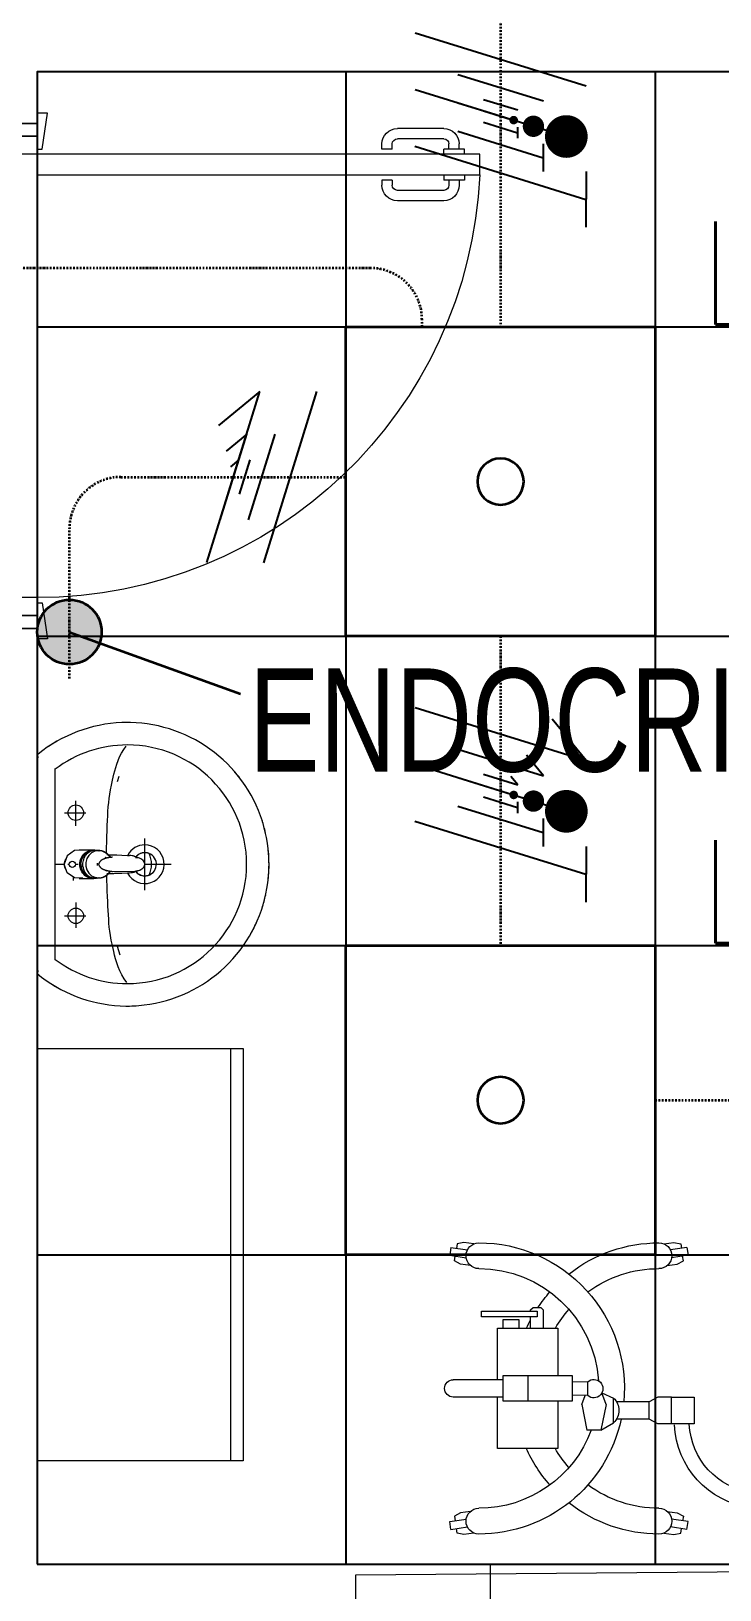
# Model space of a CAD drawing. Extents: x -12260 to 184725, y -29287 to 19916.
# Drawn here: x 45464 to 46801, y 2490 to 5514 of the extents above; entities that cross this region are included whole.
import ezdxf
from ezdxf.enums import TextEntityAlignment as Align

# ---------------------------------------------------------------- set-up
doc = ezdxf.new("R2010")
doc.units = 0
doc.header["$LTSCALE"] = 0.25
doc.linetypes.add('DASHDOT', pattern=[25.4, 12.7, -6.35, 0, -6.35])
for name, color, linetype, lineweight in [('01-First Floor-FUR$0$72_EGR_BASE_TEXT', 252, 'Continuous', 5), ('01-First Floor-FUR$0$C-HYDR-CTCH', 251, 'Continuous', 5), ('01-First Floor-FUR$0$LOADING', 253, 'Continuous', 5), ('01-First Floor-FUR$0$P-SANR-FIXT', 6, 'Continuous', 18), ('01-First Floor-FUR$0$P-SANR-FIXT-1', 6, 'Continuous', 13), ('01-First Floor-FUR$0$Structure', 251, 'Continuous', 5), ('01-First Floor-FUR$0$Walls', 251, 'Continuous', 5), ('01-First Floor-FUR$0$Wooden Joinery', 251, 'Continuous', 5), ('E-LITE-CIRC-NUMB', 6, 'Continuous', 25), ('E-LITE-CLNG', 150, 'Continuous', 35), ('E-LITE-CLNG-CNDT', 6, 'DASHDOT', 35), ('E-LITE-CTRL', 6, 'Continuous', 25), ('E-LITE-IDEN', 6, 'Continuous', 25), ('E-LITE-SWCH @ 100', 3, 'Continuous', 35), ('E-POWR-WIRE', 6, 'Continuous', 25), ('E-POWR-WIRE @ 100', 6, 'Continuous', 25), ('E-POWR-WIRE @ 20', 6, 'Continuous', 25), ('E-POWR-WIRE @ 50', 6, 'Continuous', 25)]:
    doc.layers.add(name, color=color, linetype=linetype, lineweight=lineweight)
doc.layers.add('01-First Floor-FUR$0$FALSE CEILING', color=251, linetype='Continuous')
doc.styles.add('01-First Floor-FUR$0$X3G_ENTITY_9EC9', font='swisscl.ttf', dxfattribs={"height": 0.2})
doc.styles.add('DC_SIMPLEX', font='SIMPLEX.shx', dxfattribs={"width": 0.7})

# ---------------------------------------------------------------- blocks, each defined once
blk = doc.blocks.new('*U34')
blk.add_hatch(color=256).paths.add_polyline_path([(-0.625, 0.625, 1), (-0.625, -0.625, 1)])
blk.add_line((-0.625, 0), (-3.947, 1.2))
blk.add_circle((-0.625, 0), 0.625)
at = {"layer": 'E-LITE-CTRL', "style": 'DC_SIMPLEX', "width": 0.7, "flags": 8}
blk.add_attdef('CONTROL', (-26.627, -10.116), '', height=2, rotation=360, dxfattribs=at)
at = {"layer": 'E-LITE-IDEN', "style": 'DC_SIMPLEX', "width": 0.7, "flags": 8}
blk.add_attdef('TYPE', text='', height=2, rotation=360, dxfattribs=at).set_placement((-31.991, -10.116), align=Align.RIGHT)
blk = doc.blocks.new('*U24')
blk.add_lwpolyline([(-300, 300), (-300, -300), (300, -300), (300, 300)], close=True)
blk.add_circle((0, 0), 45)
at = {"layer": 'E-LITE-CIRC-NUMB', "style": 'DC_SIMPLEX', "width": 0.7, "flags": 8}
blk.add_attdef('CIRCUIT', text='', height=200, rotation=0, dxfattribs=at).set_placement((-473.9, 300), align=Align.RIGHT)
at = {"layer": 'E-LITE-CTRL', "style": 'DC_SIMPLEX', "width": 0.7, "flags": 8}
blk.add_attdef('CONTROL', (1118.9, -935), '', height=200, rotation=360, dxfattribs=at)
at = {"layer": 'E-LITE-IDEN', "style": 'DC_SIMPLEX', "width": 0.7, "flags": 8}
blk.add_attdef('TYPE', (460.4, 457.6), '', height=200, rotation=360, dxfattribs=at)
blk = doc.blocks.new('*U43')
for p, q in [((-1.658, 1.617), (1.663, 0.587)), ((-1.66, 0.515), (1.66, -0.515)), ((-1.663, -0.587), (1.658, -1.617)), ((1.659, -1.078), (1.657, -2.157))]:
    blk.add_line(p, q)
at = {"const_width": 0.414}
blk.add_lwpolyline([(1.278, -0.19, 1), (1.277, -0.604, 1)], format="xyb", close=True, dxfattribs=at)
blk = doc.blocks.new('*U769')
at = {"layer": 'E-POWR-WIRE @ 100', "xscale": 100, "yscale": 100, "zscale": 100}
blk.add_blockref('*U43', (46375.3, 5349.2), dxfattribs=at)
at = {"layer": 'E-POWR-WIRE @ 20', "xscale": 20, "yscale": 20, "zscale": 20}
blk.add_blockref('*U43', (46375.3, 5349.2), dxfattribs=at)
at = {"layer": 'E-POWR-WIRE @ 50', "xscale": 50, "yscale": 50, "zscale": 50}
blk.add_blockref('*U43', (46375.3, 5349.2), dxfattribs=at)
blk = doc.blocks.new('*U46')
for p, q in [((-0.515, -1.66), (0.515, 1.66)), ((0.515, 1.66), (-0.287, 1.001)), ((0.587, -1.663), (1.617, 1.658))]:
    blk.add_line(p, q)
blk = doc.blocks.new('*U880')
at = {"layer": 'E-POWR-WIRE @ 100', "xscale": 100, "yscale": 100, "zscale": 100}
blk.add_blockref('*U46', (45856.9, 4648.9), dxfattribs=at)
at = {"layer": 'E-POWR-WIRE @ 20', "xscale": 20, "yscale": 20, "zscale": 20}
blk.add_blockref('*U46', (45856.9, 4648.9), dxfattribs=at)
at = {"layer": 'E-POWR-WIRE @ 50', "xscale": 50, "yscale": 50, "zscale": 50}
blk.add_blockref('*U46', (45856.9, 4648.9), dxfattribs=at)
blk = doc.blocks.new('*U40')
for p, q in [((-1.658, 1.617), (1.663, 0.587)), ((1.663, 0.587), (1.004, 1.389)), ((-1.66, 0.515), (1.66, -0.515)), ((-1.663, -0.587), (1.658, -1.617)), ((1.659, -1.078), (1.657, -2.157))]:
    blk.add_line(p, q)
at = {"const_width": 0.414}
blk.add_lwpolyline([(1.278, -0.19, 1), (1.277, -0.604, 1)], format="xyb", close=True, dxfattribs=at)
blk = doc.blocks.new('*U920')
at = {"layer": 'E-POWR-WIRE @ 100', "xscale": 100, "yscale": 100, "zscale": 100}
blk.add_blockref('*U40', (46375.3, 4040), dxfattribs=at)
at = {"layer": 'E-POWR-WIRE @ 20', "xscale": 20, "yscale": 20, "zscale": 20}
blk.add_blockref('*U40', (46375.3, 4040), dxfattribs=at)
at = {"layer": 'E-POWR-WIRE @ 50', "xscale": 50, "yscale": 50, "zscale": 50}
blk.add_blockref('*U40', (46375.3, 4040), dxfattribs=at)
blk = doc.blocks.new('01-First Floor-FUR$0$A$C72370EFE')
at = {"layer": '01-First Floor-FUR$0$Wooden Joinery'}
for p, q in [((-0.01, -0.03), (-0.01, -0.07)), ((0, -0.03), (-0.01, -0.03)), ((0.04, -0.03), (0.05, -0.03)), ((0.05, -0.03), (0.05, -0.07)), ((-0.01, -0.04), (-0.02, -0.04)), ((-0.01, -0.06), (-0.02, -0.06)), ((0.05, -0.04), (0.06, -0.04)), ((0.05, -0.06), (0.06, -0.06)), ((-0.05, -0.07), (-0.05, -0.16)), ((-0.03, -0.07), (-0.03, -0.16)), ((0, -0.07), (-0.01, -0.07)), ((0.04, -0.07), (0.05, -0.07)), ((0.07, -0.07), (0.07, -0.16)), ((0.09, -0.07), (0.09, -0.16)), ((-0.01, -0.17), (-0.02, -0.17)), ((-0.01, -0.17), (-0.01, -0.19)), ((0.05, -0.17), (0.06, -0.17)), ((0.05, -0.17), (0.05, -0.19)), ((-0.01, -0.19), (-0.02, -0.19)), ((0.05, -0.19), (0.06, -0.19))]:
    blk.add_line(p, q, dxfattribs=at)
for centre, radius, start, end in [((-0.02, -0.07), 0.03, 90, 180), ((-0.02, -0.07), 0.01, 90, 180), ((0.06, -0.07), 0.03, 0, 90), ((0.06, -0.07), 0.01, 0, 90), ((-0.02, -0.16), 0.03, 180, 270), ((-0.02, -0.16), 0.01, 180, 270), ((0.06, -0.16), 0.01, 270, 0), ((0.06, -0.16), 0.03, 270, 0)]:
    blk.add_arc(centre, radius, start, end, dxfattribs=at)
blk = doc.blocks.new('01-First Floor-FUR$0$A$C5DAD61B4')
at = {"layer": '01-First Floor-FUR$0$Wooden Joinery'}
for points in [[(80, 959.1), (80, 969.1), (10, 979.1), (10, 959.1)], [(940, 959.1), (940, 969.1), (1010, 979.1), (1010, 959.1)], [(70, 859.1), (70, 849.1), (0, 839.1), (0, 859.1)], [(120, 859.1), (120, 0), (80, 0), (80, 859.1)], [(950, 859.1), (950, 849.1), (1020, 839.1), (1020, 859.1)]]:
    blk.add_lwpolyline(points, close=True, dxfattribs=at)
for points in [[(45, 859.1), (45, 959.1), (20, 959.1), (20, 859.1), (45, 859.1)], [(45, 859.1), (80, 859.1), (80, 899.1), (90, 899.1), (90, 959.1), (45, 959.1), (45, 859.1)], [(975, 859.1), (940, 859.1), (940, 899.1), (930, 899.1), (930, 959.1), (975, 959.1), (975, 859.1)], [(975, 859.1), (975, 959.1), (1000, 959.1), (1000, 859.1), (975, 859.1)]]:
    blk.add_lwpolyline(points, dxfattribs=at)
blk.add_arc((80, 859.1), 860, 272.666, 0, dxfattribs=at)
at = {"layer": '01-First Floor-FUR$0$Wooden Joinery', "xscale": 999.9999999998854, "yscale": 999.9999999998854, "zscale": 999.9999999998854, "rotation": 180}
blk.add_blockref('01-First Floor-FUR$0$A$C72370EFE', (120, 0), dxfattribs=at)
blk = doc.blocks.new('01-First Floor-FUR$0$mobile light')
at = {"layer": '01-First Floor-FUR$0$LOADING'}
for p, q in [((1882.58, -498.29), (1882.35, -499.8)), ((1882.58, -498.29), (1885.78, -498.78)), ((1883.78, -497.56), (1883.65, -498.45)), ((1885.1, -497.29), (1883.78, -497.56)), ((1887.04, -497.59), (1885.1, -497.29)), ((1923.94, -497.59), (1925.88, -497.29)), ((1928.41, -498.29), (1925.2, -498.78)), ((1925.88, -497.29), (1927.2, -497.56)), ((1927.2, -497.56), (1927.33, -498.45)), ((1928.41, -498.29), (1928.63, -499.8)), ((1882.35, -499.8), (1885.55, -500.28)), ((1883.28, -500.85), (1883.42, -499.96)), ((1884.47, -501.5), (1883.28, -500.85)), ((1886.4, -501.79), (1884.47, -501.5)), ((1924.58, -501.79), (1926.52, -501.5)), ((1928.63, -499.8), (1925.43, -500.28)), ((1926.52, -501.5), (1927.7, -500.85)), ((1927.7, -500.85), (1927.56, -499.96)), ((1948.76, -501.94), (1947.59, -502.62)), ((1953.47, -501.94), (1948.76, -501.94)), ((1958.23, -506.5), (1953.47, -501.94)), ((1947.59, -502.62), (1941.09, -502.62)), ((1947.59, -502.62), (1947.59, -505.45)), ((1948.15, -506.5), (1952.41, -502.55)), ((1947.59, -505.45), (1941.09, -505.45)), ((1946.6, -512.08), (1948.15, -506.5)), ((1947.59, -505.45), (1948.15, -506.5)), ((1958.23, -506.5), (1948.15, -506.5)), ((1959.78, -512.08), (1958.23, -506.5)), ((1963.08, -509.67), (1943.3, -509.67)), ((1959.78, -512.08), (1946.6, -512.08)), ((1908.01, -522.53), (1909, -517.55)), ((1911.69, -517.55), (1909, -517.55)), ((1912.69, -522.53), (1911.69, -517.55)), ((1911.69, -517.55), (1914.17, -518.99)), ((1914.17, -518.99), (1914.17, -523.77)), ((1921.08, -519.69), (1914.74, -519.69)), ((1922.73, -518.8), (1921.08, -519.69)), ((1921.08, -519.69), (1921.08, -523.01)), ((1921.08, -519.69), (1921.08, -523.01)), ((1925.38, -518.8), (1922.73, -518.8)), ((1908.01, -522.53), (1908.62, -524.28)), ((1912.69, -522.53), (1911.9, -524.78)), ((1921.08, -523.01), (1914.77, -523.01)), ((1922.73, -523.93), (1921.08, -523.04)), ((1892.68, -523.97), (1883.05, -523.97)), ((1892.68, -528.06), (1892.68, -523.24)), ((1892.68, -523.24), (1906.16, -523.24)), ((1897.5, -528.06), (1897.5, -523.24)), ((1906.16, -523.24), (1906.16, -528.06)), ((1909.15, -524.25), (1906.16, -524.32)), ((1909.15, -524.25), (1909.15, -526.94)), ((1911.9, -524.78), (1914.17, -523.77)), ((1925.38, -523.93), (1922.73, -523.93)), ((1892.68, -527.34), (1883.05, -527.34)), ((1906.16, -528.06), (1892.68, -528.06)), ((1909.15, -526.94), (1906.16, -526.87)), ((1884.47, -549.77), (1883.28, -550.42)), ((1886.4, -549.48), (1884.47, -549.77)), ((1924.58, -549.48), (1926.52, -549.77)), ((1926.52, -549.77), (1927.7, -550.42)), ((1882.35, -551.47), (1885.55, -550.99)), ((1882.58, -552.98), (1882.35, -551.47)), ((1882.58, -552.98), (1885.78, -552.5)), ((1883.28, -550.42), (1883.42, -551.31)), ((1883.78, -553.71), (1883.65, -552.82)), ((1928.41, -552.98), (1925.2, -552.5)), ((1928.63, -551.47), (1925.43, -550.99)), ((1927.2, -553.71), (1927.33, -552.82)), ((1927.7, -550.42), (1927.56, -551.31)), ((1928.41, -552.98), (1928.63, -551.47)), ((1885.1, -553.98), (1883.78, -553.71)), ((1887.04, -553.69), (1885.1, -553.98)), ((1923.94, -553.69), (1925.88, -553.98)), ((1925.88, -553.98), (1927.2, -553.71))]:
    blk.add_line(p, q, dxfattribs=at)
for points in [[(1903.33, -523.24), (1903.33, -514.02), (1891.61, -514.02), (1891.61, -523.97)], [(1954.27, -524.55), (1954.27, -528.82), (1952.05, -528.82), (1952.05, -524.5)], [(1891.61, -527.34), (1891.61, -537.34), (1903.33, -537.34), (1903.33, -528.06)], [(1892.74, -537.34), (1892.74, -539.04), (1895.76, -539.04), (1895.76, -537.34)], [(1898.05, -537.34), (1898.05, -539.5)], [(1898.05, -540.63), (1898.05, -540.87), (1898.53, -541.35), (1900.02, -541.35), (1900.5, -540.87), (1900.5, -537.34)]]:
    blk.add_lwpolyline(points, dxfattribs=at)
for points in [[(1929.78, -518.8), (1925.38, -518.8), (1925.38, -523.93), (1929.78, -523.93)], [(1899.3, -539.5), (1888.5, -539.5), (1888.5, -540.63), (1899.3, -540.63)]]:
    blk.add_lwpolyline(points, close=True, dxfattribs=at)
for centre, radius in [((1945.96, -511.25), 0.793), ((1960.42, -511.25), 0.793), ((1953.01, -531.79), 8.32), ((1953.01, -531.79), 7.35), ((1938.31, -531.85), 0.793), ((1968.07, -531.85), 0.793), ((1953.19, -546.77), 0.793)]:
    blk.add_circle(centre, radius, dxfattribs=at)
for centre, radius, start, end in [((1888.02, -499.89), 2.5, 90, 270), ((1888.02, -525.64), 28.25, 12.1463, 90), ((1922.96, -525.64), 28.25, 90, 128.2073), ((1922.96, -499.89), 2.5, 270, 90), ((1888.02, -525.64), 23.25, 20.3387, 90), ((1922.96, -525.64), 23.25, 90, 126.3743), ((1942.82, -519.31), 16.86, 97.1293, 177.6115), ((1922.96, -525.64), 28.25, 138.4974, 155.7305), ((1942.82, -519.31), 13.97, 97.1293, 177.6115), ((1922.96, -525.64), 23.25, 138.7224, 150.0382), ((1980.13, -532.49), 43.32, 148.2167, 181.2501), ((1926.25, -532.49), 43.32, 358.7499, 31.7833), ((1980.13, -532.49), 40.72, 152.4092, 181.2501), ((1946.6, -514.96), 2.89, 90, 152.4092), ((1959.78, -514.96), 2.89, 27.5908, 90), ((1926.25, -532.49), 40.72, 358.7499, 27.5908), ((1911.94, -521.38), 3.27, 313.0112, 46.9888), ((1888.02, -525.64), 28.25, 270, 5.3386), ((1883.05, -525.65), 1.68, 90, 270), ((1910.32, -525.6), 1.78, 229.0673, 130.9327), ((1888.02, -525.64), 23.25, 270, 356.3184), ((1953.19, -531.93), 16.44, 185.2361, 354.7639), ((1953.19, -531.93), 13.84, 185.2361, 354.7639), ((1922.96, -525.64), 28.25, 204.483, 208.105), ((1922.96, -525.64), 23.25, 210.2349, 221.2776), ((1922.96, -525.64), 28.25, 213.7985, 221.5026), ((1922.96, -525.64), 23.25, 233.6257, 270), ((1888.02, -551.39), 2.5, 90, 270), ((1922.96, -525.64), 28.25, 231.7927, 270), ((1922.96, -551.39), 2.5, 270, 90)]:
    blk.add_arc(centre, radius, start, end, dxfattribs=at)
blk = doc.blocks.new('01-First Floor-FUR$0$GF21027-P')
at = {"layer": '01-First Floor-FUR$0$LOADING'}
for p, q in [((0.4, 0.4), (-0.4, 0.4)), ((-0.4, 0.4), (-0.4, 0)), ((0.4, 0), (0.4, 0.4)), ((-0.4, 0.025), (0.4, 0.025)), ((-0.4, 0), (0.4, 0))]:
    blk.add_line(p, q, dxfattribs=at)
blk = doc.blocks.new('01-First Floor-FUR$0$FP_138-161_A_00_GFL_-0_080_Einreichung_Grundrisse_100')
at = {"layer": '01-First Floor-FUR$0$P-SANR-FIXT'}
blk.add_line((-0.0044, -0.0019), (-0.0045, -0.0021), dxfattribs=at)
at = {"layer": '01-First Floor-FUR$0$P-SANR-FIXT', "flags": 128}
blk.add_lwpolyline([(-0.0057, -0.0037), (-0.0058, -0.0039), (-0.006, -0.004)], dxfattribs=at)
blk = doc.blocks.new('01-First Floor-FUR$0$FP_139-161_A_00_GFL_-0_080_Einreichung_Grundrisse_100')
at = {"layer": '01-First Floor-FUR$0$P-SANR-FIXT'}
blk.add_line((0.0045, -0.0022), (0.0044, -0.002), dxfattribs=at)
at = {"layer": '01-First Floor-FUR$0$P-SANR-FIXT', "flags": 128}
blk.add_lwpolyline([(0.006, -0.004), (0.0059, -0.0039), (0.0057, -0.0038)], dxfattribs=at)
blk = doc.blocks.new('01-First Floor-FUR$0$IS_Ceraplus_B8204_BIM_BG _1_ - B8204AA - CERAPLUS single lever basin mixer with pop-up waste-V137-161_A_00_GFL_-0_080_Einreichung_Grundrisse_100')
at = {"layer": '01-First Floor-FUR$0$P-SANR-FIXT-1'}
h = blk.add_hatch(dxfattribs=at)
h.set_pattern_fill('FP_26', color=256, style=0, pattern_type=2)
h.set_pattern_definition([(225, (0.009, 0), (0.010607, -0.010607), []), (315, (0.009, 0), (0.010607, 0.010607), [])])
h.paths.add_polyline_path([(0.0056, -0.002), (0.0058, -0.0024), (0.0058, -0.0021)])
h.paths.add_polyline_path([(0.007, -0.0039), (0.0088, -0.0045), (0.0084, -0.0043)])
at = {"layer": '01-First Floor-FUR$0$LOADING'}
for p, q in [((-0.028, 0), (-0.028, -0.0281)), ((-0.0262, -0.0282), (-0.0263, -0.0287)), ((0.0263, -0.0287), (0.0262, -0.0282)), ((0.0262, -0.0293), (0.0263, -0.0287)), ((0.028, -0.0281), (0.028, 0)), ((-0.0274, -0.0337), (-0.0271, -0.0392)), ((-0.0137, -0.0512), (-0.0129, -0.0517)), ((0.0124, -0.052), (0.0133, -0.0515)), ((0.0185, -0.0618), (0.019, -0.0539)), ((0.019, -0.0539), (0.0188, -0.0561)), ((0.0271, -0.0392), (0.0274, -0.0337)), ((0.014, -0.0647), (0.0133, -0.1077))]:
    blk.add_line(p, q, dxfattribs=at)
at = {"layer": '01-First Floor-FUR$0$LOADING', "flags": 128}
for points in [[(-0.0272, -0.0069), (-0.0266, 0.009), (-0.0165, 0.0236), (0, 0.0291)], [(0.0272, -0.0069), (0.0266, 0.009), (0.0165, 0.0236), (0, 0.0291)], [(-0.0176, -0.0568), (-0.0224, -0.0513), (-0.0254, -0.0448), (-0.0264, -0.0376), (-0.0253, -0.0305), (-0.0222, -0.024), (-0.0172, -0.0186), (-0.0109, -0.0147), (-0.0037, -0.0127), (0.0037, -0.0127), (0.0109, -0.0147), (0.0172, -0.0186), (0.0222, -0.024), (0.0253, -0.0305), (0.0264, -0.0376), (0.0254, -0.0448), (0.0224, -0.0513), (0.0176, -0.0568)], [(-0.0271, -0.0393), (-0.027, -0.0403), (-0.0269, -0.0414), (-0.0267, -0.0424), (-0.0265, -0.0434), (-0.0262, -0.0444), (-0.0259, -0.0454), (-0.0255, -0.0464), (-0.0252, -0.0474), (-0.0247, -0.0484), (-0.0243, -0.0493), (-0.0238, -0.0502), (-0.0232, -0.0511), (-0.0226, -0.052), (-0.022, -0.0529), (-0.0214, -0.0537), (-0.0207, -0.0545), (-0.0199, -0.0553), (-0.0192, -0.0561), (-0.0184, -0.0568), (-0.0176, -0.0575), (-0.0173, -0.0577)], [(-0.019, -0.0539), (-0.0185, -0.0615), (-0.0185, -0.0618)], [(-0.0162, -0.0579), (-0.0156, -0.058), (-0.0151, -0.0581), (-0.0146, -0.0583), (-0.0142, -0.0586), (-0.0139, -0.0588), (-0.0138, -0.0591)], [(-0.0138, -0.0591), (-0.0139, -0.0612), (-0.014, -0.0633)], [(0.0138, -0.0591), (0.0139, -0.0588), (0.0142, -0.0586), (0.0146, -0.0583), (0.0151, -0.0581), (0.0156, -0.058), (0.0162, -0.0579)], [(0.014, -0.0633), (0.0139, -0.0612), (0.0138, -0.0591)], [(0.0171, -0.0578), (0.0174, -0.0575), (0.0176, -0.0568)], [(0.0173, -0.0577), (0.0181, -0.057), (0.0189, -0.0563), (0.0197, -0.0556), (0.0204, -0.0548), (0.0211, -0.054), (0.0218, -0.0532), (0.0224, -0.0523), (0.023, -0.0514), (0.0236, -0.0505), (0.0241, -0.0496), (0.0246, -0.0487), (0.025, -0.0477), (0.0254, -0.0467), (0.0258, -0.0458), (0.0261, -0.0448), (0.0264, -0.0437), (0.0266, -0.0427), (0.0268, -0.0417), (0.027, -0.0407), (0.0271, -0.0396), (0.0271, -0.0393)], [(-0.0181, -0.0728), (-0.0177, -0.083), (-0.0172, -0.0938)], [(0.0172, -0.0938), (0.0177, -0.083), (0.0181, -0.0728)], [(0.0184, -0.0651), (0.0184, -0.0652), (0.0184, -0.0652), (0.0184, -0.0652), (0.0184, -0.0654), (0.0184, -0.0655)], [(-0.0129, -0.1142), (-0.0124, -0.1161), (-0.0118, -0.1179), (-0.0109, -0.1197), (-0.0098, -0.1214), (-0.0084, -0.123), (-0.0067, -0.1244), (-0.0047, -0.1255), (-0.0025, -0.1263), (0, -0.1266)], [(0, -0.1266), (0.0025, -0.1263), (0.0047, -0.1255), (0.0067, -0.1244), (0.0084, -0.123), (0.0098, -0.1214), (0.0109, -0.1197), (0.0118, -0.1179), (0.0124, -0.1161), (0.0129, -0.1142)]]:
    blk.add_lwpolyline(points, dxfattribs=at)
at = {"layer": '01-First Floor-FUR$0$LOADING'}
for centre, radius, start, end in [((0, 0.0135), 0.00603, 0, 180), ((0, 0.0135), 0.00603, 180, 0), ((-0.009, 0), 0.005, 300, 315), ((0.009, 0), 0.005, 225, 240)]:
    blk.add_arc(centre, radius, start, end, dxfattribs=at)
for centre, major_axis, start_param, end_param in [((0, -0.0281), (-0.028, 0), 4.712389, 6.47291), ((0, -0.0287), (0.0267, 0), 1.570796, 3.036556), ((0, -0.0287), (0.0263, 0), 2.625648, 2.791756), ((0, -0.0287), (-0.0263, 0), 4.712389, 5.759587), ((0, -0.0281), (0.028, 0), 6.093357, 7.853982), ((0, -0.0287), (0.0267, 0), 0.105099, 1.570796), ((0, -0.0287), (0.0262, 0), 0.523599, 1.570796), ((0, -0.0287), (0.0262, 0), 0.349919, 0.515945), ((0, -0.0321), (0.0275, 0), 3.141823, 3.202701), ((0, -0.0321), (0.0275, 0), 3.239313, 3.439417), ((0, -0.0281), (0.028, 0), 3.371221, 3.483334), ((0, -0.0312), (0.0248, 0), 4.111947, 4.191073), ((0, -0.0281), (0.028, 0), 4.202431, 4.259552), ((0, -0.0287), (0.0263, 0), 4.169225, 4.2325), ((0, -0.0281), (0.028, 0), 5.172057, 5.222265), ((0, -0.0287), (0.0267, 0), 6.059374, 6.108652), ((0, -0.0321), (0.0275, 0), 5.985527, 6.185455), ((0, -0.0281), (0.028, 0), 5.94107, 6.05344), ((0, -0.0321), (0.0275, 0), 6.222066, 6.282955)]:
    blk.add_ellipse(centre, major_axis=major_axis, ratio=0.961262, start_param=start_param, end_param=end_param, dxfattribs=at)
for points, knots in [([(-0.0215, -0.0162), (-0.0216, -0.0163), (-0.0219, -0.0167), (-0.0227, -0.0177), (-0.0238, -0.0192), (-0.0249, -0.0211), (-0.0258, -0.0231), (-0.0266, -0.0253), (-0.0273, -0.0282), (-0.0275, -0.0305), (-0.0275, -0.0321)], [0.7859035, 0.7859035, 0.7859035, 0.7859035, 0.7916667, 0.8055556, 0.8333333, 0.8611111, 0.8888889, 0.9166667, 0.9444444, 1, 1, 1, 1]), ([(0.021, -0.0157), (0.0208, -0.0154), (0.0203, -0.0149), (0.0192, -0.0139), (0.0177, -0.0127), (0.0161, -0.0117), (0.0148, -0.0109), (0.0138, -0.0104), (0.0127, -0.0099), (0.0113, -0.0093), (0.0087, -0.0084), (0.0048, -0.0075), (0, -0.0071), (-0.0048, -0.0075), (-0.0087, -0.0084), (-0.0113, -0.0093), (-0.0127, -0.0099), (-0.0138, -0.0104), (-0.0148, -0.0109), (-0.0161, -0.0117), (-0.0177, -0.0127), (-0.0191, -0.0139), (-0.0202, -0.0149), (-0.0208, -0.0154), (-0.021, -0.0157)], [0.2222222, 0.2222222, 0.2222222, 0.2222222, 0.2361111, 0.25, 0.2777778, 0.3055556, 0.3194444, 0.3333333, 0.3472222, 0.3611111, 0.3888889, 0.4444444, 0.5, 0.5555556, 0.6111111, 0.6388889, 0.6527778, 0.6666667, 0.6805556, 0.6944444, 0.7222222, 0.75, 0.7638889, 0.7777778, 0.7777778, 0.7777778, 0.7777778]), ([(0.0275, -0.0321), (0.0275, -0.0305), (0.0273, -0.0282), (0.0266, -0.0253), (0.0258, -0.0231), (0.0249, -0.0211), (0.0238, -0.0192), (0.0227, -0.0177), (0.0219, -0.0167), (0.0216, -0.0163), (0.0215, -0.0162)], [0, 0, 0, 0, 0.0555556, 0.0833333, 0.1111111, 0.1388889, 0.1666667, 0.1944444, 0.2083333, 0.2142181, 0.2142181, 0.2142181, 0.2142181]), ([(-0.0188, -0.0538), (-0.0188, -0.0547), (-0.0186, -0.0582), (-0.0185, -0.0619), (-0.0184, -0.0646)], [0.6724021, 0.6724021, 0.6724021, 0.6724021, 0.75, 1, 1, 1, 1]), ([(-0.0162, -0.0579), (-0.0162, -0.0578), (-0.0163, -0.0578), (-0.0165, -0.0577), (-0.0166, -0.0575), (-0.0167, -0.0574), (-0.0169, -0.0573), (-0.017, -0.0572), (-0.0172, -0.0571), (-0.0173, -0.057), (-0.0175, -0.0569), (-0.0176, -0.0568)], [0, 0, 0, 0, 0.1, 0.2, 0.3, 0.4, 0.5, 0.6, 0.7, 0.8, 1, 1, 1, 1]), ([(-0.0148, -0.0587), (-0.015, -0.0586), (-0.0159, -0.0583), (-0.0167, -0.058), (-0.0172, -0.0578)], [0.8, 0.8, 0.8, 0.8, 0.85, 1, 1, 1, 1]), ([(0, -0.0378), (-0.0005, -0.038), (-0.0012, -0.0384), (-0.0021, -0.0389), (-0.0028, -0.0393), (-0.0035, -0.0397), (-0.0042, -0.04), (-0.0049, -0.0405), (-0.0055, -0.0409), (-0.0061, -0.0414), (-0.0067, -0.0419), (-0.0072, -0.0424), (-0.0078, -0.0429), (-0.0083, -0.0435), (-0.0088, -0.0441), (-0.0092, -0.0446), (-0.0096, -0.0452), (-0.01, -0.0459), (-0.0103, -0.0466), (-0.0105, -0.0472), (-0.0107, -0.0477), (-0.0108, -0.0481), (-0.0109, -0.0484), (-0.0111, -0.0489), (-0.0114, -0.0497), (-0.0118, -0.0509), (-0.0122, -0.0521), (-0.0124, -0.053), (-0.0126, -0.0537), (-0.0128, -0.0544), (-0.0129, -0.0552), (-0.0131, -0.0559), (-0.0132, -0.0566), (-0.0134, -0.0572), (-0.0136, -0.0581), (-0.0137, -0.0587), (-0.0138, -0.0591)], [0, 0, 0, 0, 0.055556, 0.083333, 0.111111, 0.138889, 0.166667, 0.194444, 0.222222, 0.25, 0.277778, 0.305556, 0.333333, 0.361111, 0.388889, 0.416667, 0.444444, 0.472222, 0.5, 0.527778, 0.541667, 0.555556, 0.569444, 0.583333, 0.611111, 0.666667, 0.722222, 0.75, 0.777778, 0.805556, 0.833333, 0.861111, 0.888889, 0.916667, 0.944444, 1, 1, 1, 1]), ([(0, -0.0357), (-0.0006, -0.0357), (-0.0013, -0.0357), (-0.002, -0.0357), (-0.0022, -0.0357)], [0, 0, 0, 0, 0.1, 0.1298359, 0.1298359, 0.1298359, 0.1298359]), ([(0.0022, -0.0357), (0.002, -0.0357), (0.0013, -0.0357), (0.0006, -0.0357), (0, -0.0357)], [0.8701578, 0.8701578, 0.8701578, 0.8701578, 0.9, 1, 1, 1, 1]), ([(0.0138, -0.0591), (0.0137, -0.0587), (0.0136, -0.0581), (0.0134, -0.0572), (0.0132, -0.0566), (0.0131, -0.0559), (0.0129, -0.0552), (0.0128, -0.0544), (0.0126, -0.0537), (0.0124, -0.053), (0.0122, -0.0521), (0.0118, -0.0509), (0.0114, -0.0497), (0.0111, -0.0489), (0.0109, -0.0484), (0.0108, -0.0481), (0.0107, -0.0477), (0.0105, -0.0472), (0.0103, -0.0466), (0.01, -0.0459), (0.0096, -0.0452), (0.0092, -0.0446), (0.0088, -0.0441), (0.0083, -0.0435), (0.0078, -0.0429), (0.0072, -0.0424), (0.0067, -0.0419), (0.0061, -0.0414), (0.0055, -0.0409), (0.0049, -0.0405), (0.0042, -0.04), (0.0035, -0.0397), (0.0028, -0.0393), (0.0021, -0.0389), (0.0012, -0.0384), (0.0005, -0.038), (0, -0.0378)], [0, 0, 0, 0, 0.055556, 0.083333, 0.111111, 0.138889, 0.166667, 0.194444, 0.222222, 0.25, 0.277778, 0.333333, 0.388889, 0.416667, 0.430556, 0.444444, 0.458333, 0.472222, 0.5, 0.527778, 0.555556, 0.583333, 0.611111, 0.638889, 0.666667, 0.694444, 0.722222, 0.75, 0.777778, 0.805556, 0.833333, 0.861111, 0.888889, 0.916667, 0.944444, 1, 1, 1, 1]), ([(0.0141, -0.0613), (0.0141, -0.0611), (0.0143, -0.0608), (0.0145, -0.0604), (0.0148, -0.06), (0.0151, -0.0596), (0.0153, -0.0594), (0.0155, -0.0592), (0.0156, -0.059), (0.0158, -0.0588), (0.016, -0.0587), (0.0163, -0.0585), (0.0165, -0.0583), (0.0166, -0.0582)], [0.3333333, 0.3333333, 0.3333333, 0.3333333, 0.4166667, 0.5, 0.5833333, 0.6666667, 0.7083333, 0.75, 0.7916667, 0.8333333, 0.875, 0.9166667, 1, 1, 1, 1]), ([(0.0176, -0.0568), (0.0175, -0.0569), (0.0173, -0.057), (0.0172, -0.0571), (0.017, -0.0572), (0.0169, -0.0573), (0.0167, -0.0574), (0.0166, -0.0575), (0.0165, -0.0577), (0.0163, -0.0578), (0.0162, -0.0578), (0.0162, -0.0579)], [0, 0, 0, 0, 0.2, 0.3, 0.4, 0.5, 0.6, 0.7, 0.8, 0.9, 1, 1, 1, 1]), ([(0.0184, -0.0646), (0.0185, -0.0619), (0.0186, -0.0582), (0.0188, -0.0547), (0.0188, -0.0538)], [0, 0, 0, 0, 0.25, 0.3275586, 0.3275586, 0.3275586, 0.3275586]), ([(-0.0131, -0.1116), (-0.0132, -0.1115), (-0.0135, -0.1109), (-0.0141, -0.1099), (-0.0147, -0.1086), (-0.0153, -0.1072), (-0.0159, -0.1053), (-0.0167, -0.1021), (-0.0171, -0.0992), (-0.0171, -0.0973)], [0.4856715, 0.4856715, 0.4856715, 0.4856715, 0.5, 0.55, 0.6, 0.65, 0.7, 0.8, 1, 1, 1, 1]), ([(-0.0132, -0.1091), (-0.0132, -0.1096), (-0.0132, -0.1103), (-0.0132, -0.1111), (-0.0132, -0.1115), (-0.0132, -0.1118), (-0.0131, -0.1122), (-0.0131, -0.1125), (-0.0131, -0.1128), (-0.0131, -0.1131), (-0.013, -0.1134), (-0.013, -0.1138), (-0.0129, -0.1141), (-0.0129, -0.1142)], [0.2, 0.2, 0.2, 0.2, 0.4, 0.5, 0.55, 0.6, 0.65, 0.7, 0.75, 0.8, 0.85, 0.9, 1, 1, 1, 1]), ([(0.0129, -0.1142), (0.0129, -0.1141), (0.013, -0.1138), (0.013, -0.1134), (0.0131, -0.1131), (0.0131, -0.1128), (0.0131, -0.1125), (0.0131, -0.1122), (0.0132, -0.1118), (0.0132, -0.1115), (0.0132, -0.1111), (0.0132, -0.1103), (0.0132, -0.1096), (0.0132, -0.1091)], [0, 0, 0, 0, 0.1, 0.15, 0.2, 0.25, 0.3, 0.35, 0.4, 0.45, 0.5, 0.6, 0.8, 0.8, 0.8, 0.8]), ([(0.0131, -0.1116), (0.0133, -0.1113), (0.0137, -0.1106), (0.0142, -0.1096), (0.0147, -0.1084), (0.0153, -0.1072), (0.0159, -0.1053), (0.0167, -0.1021), (0.0171, -0.0992), (0.0171, -0.0973)], [-0.5143371, -0.5143371, -0.5143371, -0.5143371, -0.475, -0.4375, -0.4, -0.35, -0.3, -0.2, 0, 0, 0, 0])]:
    blk.add_open_spline(points, degree=3, knots=knots, dxfattribs=at)
for points in [[(-0.0172, -0.0578), (-0.0171, -0.0578), (-0.0169, -0.058), (-0.0167, -0.0581), (-0.0166, -0.0582)], [(-0.0162, -0.0579), (-0.0162, -0.0579), (-0.0164, -0.0581), (-0.0165, -0.0582), (-0.0166, -0.0583), (-0.0166, -0.0582), (-0.0166, -0.0582)], [(-0.0166, -0.0582), (-0.0163, -0.0585), (-0.0156, -0.059), (-0.0148, -0.0599), (-0.0142, -0.0609), (-0.0139, -0.0617), (-0.0138, -0.0621)], [(0.0172, -0.0578), (0.0168, -0.0579), (0.0158, -0.0583), (0.0147, -0.0587), (0.0141, -0.059)], [(0.0166, -0.0582), (0.0166, -0.0582), (0.0166, -0.0583), (0.0165, -0.0582), (0.0164, -0.0581), (0.0162, -0.0579), (0.0162, -0.0579)], [(0.0166, -0.0582), (0.0167, -0.0582), (0.0168, -0.0581), (0.0169, -0.058), (0.0169, -0.058)], [(0.0169, -0.058), (0.017, -0.0579), (0.0171, -0.0579), (0.0171, -0.0578)], [(-0.0184, -0.0646), (-0.0183, -0.0659), (-0.0182, -0.0684), (-0.0181, -0.0709), (-0.0181, -0.0721)], [(-0.014, -0.0633), (-0.014, -0.0633), (-0.014, -0.0633), (-0.014, -0.0633)], [(-0.014, -0.0646), (-0.014, -0.0644), (-0.014, -0.064), (-0.014, -0.0635), (-0.014, -0.0633)], [(0.014, -0.0633), (0.014, -0.0633), (0.014, -0.0633), (0.014, -0.0633)], [(0.014, -0.0633), (0.014, -0.0635), (0.014, -0.064), (0.014, -0.0644), (0.014, -0.0647)], [(0.0181, -0.0721), (0.0181, -0.0709), (0.0182, -0.0684), (0.0183, -0.0659), (0.0184, -0.0646)], [(-0.0172, -0.0938), (-0.0172, -0.0944), (-0.0172, -0.0956), (-0.0171, -0.0967), (-0.0171, -0.0973)], [(0.0171, -0.0973), (0.0171, -0.0967), (0.0172, -0.0956), (0.0172, -0.0944), (0.0172, -0.0938)]]:
    blk.add_open_spline(points, degree=3, dxfattribs=at)
for name in ['01-First Floor-FUR$0$FP_138-161_A_00_GFL_-0_080_Einreichung_Grundrisse_100', '01-First Floor-FUR$0$FP_139-161_A_00_GFL_-0_080_Einreichung_Grundrisse_100']:
    blk.add_blockref(name, (0, 0), dxfattribs=at)
blk = doc.blocks.new('01-First Floor-FUR$0$_100_WB_KER_REN_55x45x18 - _100_WB_KER_REN_55x45x18-V63-161_A_00_GFL_-0_080_Einreichung_Grundrisse_100')
at = {"layer": '01-First Floor-FUR$0$LOADING'}
for p, q in [((-0.2075, 0.225), (-0.2075, 0.2227)), ((0.2074, 0.225), (-0.2074, 0.225)), ((0.2075, 0.2227), (0.2075, 0.225)), ((-0.1855, 0.1899), (0.1855, 0.1899)), ((0, 0.1899), (0, 0.1724)), ((-0.1, 0.172), (-0.1, 0.1303)), ((-0.0259, 0.155), (-0.0315, 0.155)), ((0, 0.1656), (0, 0.1628)), ((0.026, 0.155), (0.0248, 0.155)), ((0.1, 0.172), (0.1, 0.1303)), ((-0.0744, 0.15), (-0.1234, 0.15)), ((0, 0.1509), (0, 0.1454)), ((0, 0.1422), (0, 0.1399)), ((0.0744, 0.15), (0.1234, 0.15)), ((-0.1763, 0.0637), (-0.1598, 0.0692)), ((0.1605, 0.0691), (0.1707, 0.0656)), ((-0.05, 0.0161), (0.05, 0.0161)), ((0, 0.0168), (0, -0.0348))]:
    blk.add_line(p, q, dxfattribs=at)
at = {"layer": '01-First Floor-FUR$0$LOADING', "flags": 128}
for points in [[(-0.2121, 0.225), (-0.219, 0.2164), (-0.2254, 0.2075), (-0.2316, 0.1983), (-0.2373, 0.189), (-0.2427, 0.1794), (-0.2476, 0.1696), (-0.2522, 0.1596), (-0.2564, 0.1494), (-0.2602, 0.1391), (-0.2635, 0.1286), (-0.2665, 0.118), (-0.269, 0.1073), (-0.271, 0.0965), (-0.2727, 0.0856), (-0.2739, 0.0747), (-0.2747, 0.0637), (-0.275, 0.0527), (-0.275, 0.05)], [(0.275, 0.05), (0.2748, 0.061), (0.2741, 0.072), (0.273, 0.0829), (0.2715, 0.0938), (0.2695, 0.1046), (0.2671, 0.1154), (0.2643, 0.126), (0.261, 0.1365), (0.2574, 0.1469), (0.2533, 0.1571), (0.2488, 0.1671), (0.2439, 0.177), (0.2387, 0.1866), (0.233, 0.1961), (0.227, 0.2053), (0.2206, 0.2142), (0.2138, 0.2229), (0.2121, 0.225)], [(-0.275, 0.05), (-0.2748, 0.039), (-0.2741, 0.028), (-0.273, 0.0171), (-0.2715, 0.0062), (-0.2695, -0.0046), (-0.2671, -0.0154), (-0.2643, -0.026), (-0.261, -0.0365), (-0.2574, -0.0469), (-0.2533, -0.0571), (-0.2488, -0.0671), (-0.2439, -0.077), (-0.2387, -0.0866), (-0.233, -0.0961), (-0.227, -0.1053), (-0.2206, -0.1142), (-0.2138, -0.1229), (-0.2067, -0.1313), (-0.1993, -0.1395), (-0.1916, -0.1473), (-0.1836, -0.1548), (-0.1752, -0.162), (-0.1666, -0.1688), (-0.1577, -0.1753), (-0.1486, -0.1814), (-0.1392, -0.1872), (-0.1296, -0.1925), (-0.1198, -0.1975), (-0.1098, -0.2021), (-0.0996, -0.2063), (-0.0893, -0.2101), (-0.0788, -0.2135), (-0.0682, -0.2164), (-0.0575, -0.2189), (-0.0467, -0.221), (-0.0359, -0.2227), (-0.0249, -0.2239), (-0.014, -0.2246), (-0.003, -0.225), (0.008, -0.2249), (0.019, -0.2243), (0.03, -0.2234), (0.0409, -0.2219), (0.0517, -0.2201), (0.0625, -0.2178), (0.0731, -0.2151), (0.0837, -0.212), (0.0941, -0.2084), (0.1043, -0.2044), (0.1144, -0.2001), (0.1243, -0.1953), (0.1341, -0.1901), (0.1436, -0.1846), (0.1528, -0.1786), (0.1618, -0.1723), (0.1706, -0.1657), (0.1791, -0.1587), (0.1873, -0.1514), (0.1952, -0.1437), (0.2028, -0.1358), (0.21, -0.1275), (0.217, -0.119), (0.2236, -0.1101), (0.2298, -0.1011), (0.2356, -0.0918), (0.2411, -0.0822), (0.2462, -0.0725), (0.2509, -0.0625), (0.2552, -0.0524), (0.2591, -0.0421), (0.2626, -0.0317), (0.2656, -0.0211), (0.2683, -0.0104), (0.2705, 0.0003), (0.2722, 0.0112), (0.2736, 0.0221), (0.2745, 0.0331), (0.2749, 0.0441), (0.275, 0.05)]]:
    blk.add_lwpolyline(points, dxfattribs=at)
at = {"layer": '01-First Floor-FUR$0$LOADING'}
for centre in [(-0.1, 0.15), (0.1, 0.15)]:
    blk.add_circle(centre, 0.015, dxfattribs=at)
for centre, radius, start, end in [((0, 0.05), 0.275, 140.4788, 141.2381), ((0, 0.05), 0.275, 38.7619, 39.5212), ((0, 0.05), 0.275, 145.9324, 150.3591), ((0, 0.05), 0.2315, 142.8209, 180), ((0, 0.05), 0.2315, 0, 37.1791), ((0, 0.05), 0.275, 29.6409, 34.0676), ((0, 0.155), 0.0175, 54.0899, 125.9101), ((0, 0.155), 0.0175, 68.869, 83.8798), ((0, 0.155), 0.0175, 251.9463, 258.2346), ((0, 0.05), 0.275, 180, 183.6225), ((0, 0.05), 0.2315, 180, 0), ((0, 0.0161), 0.0375, 117.1305, 0), ((0, 0.0161), 0.0225, 129.5025, 0), ((0, 0.0161), 0.0225, 138.0808, 143.3939), ((0, 0.0161), 0.0225, 0, 51.4286), ((0, 0.0161), 0.0225, 36.616, 41.9265), ((0, 0.0161), 0.0375, 0, 61.4146), ((0, 0.0161), 0.0225, 180, 193.3417), ((0, 0.0161), 0.0225, 197.0466, 201.508), ((0, 0.0161), 0.0225, 156.725, 162.0134), ((0, 0.05), 0.047, 243.4433, 296.5567), ((0, 0.0161), 0.0225, 17.9887, 23.276), ((0, 0.0161), 0.0225, 338.492, 342.9534), ((0, 0.0161), 0.0225, 346.6583, 0), ((0, 0.05), 0.275, 307.6689, 312), ((0, 0.05), 0.275, 240, 245.6589), ((0, 0.05), 0.275, 252, 257.5535), ((0, 0.05), 0.275, 282.9241, 288), ((0, 0.05), 0.275, 264, 276)]:
    blk.add_arc(centre, radius, start, end, dxfattribs=at)
for points, knots in [([(-0.2074, 0.225), (-0.2078, 0.225), (-0.2086, 0.225), (-0.2095, 0.225), (-0.2102, 0.225), (-0.2106, 0.225), (-0.2109, 0.225), (-0.2111, 0.225), (-0.2114, 0.225), (-0.2116, 0.225), (-0.2118, 0.225), (-0.2119, 0.225), (-0.2119, 0.225)], [-1, -1, -1, -1, -0.8333333, -0.6666667, -0.5833333, -0.5, -0.4583333, -0.4166667, -0.3333333, -0.2916667, -0.25, -0.1666667, -0.1666667, -0.1666667, -0.1666667]), ([(0.2119, 0.225), (0.2119, 0.225), (0.2118, 0.225), (0.2116, 0.225), (0.2114, 0.225), (0.2111, 0.225), (0.2109, 0.225), (0.2106, 0.225), (0.2102, 0.225), (0.2095, 0.225), (0.2086, 0.225), (0.2078, 0.225), (0.2074, 0.225)], [-0.8333333, -0.8333333, -0.8333333, -0.8333333, -0.75, -0.7083333, -0.6666667, -0.5833333, -0.5416667, -0.5, -0.4166667, -0.3333333, -0.1666667, 0, 0, 0, 0]), ([(-0.0037, 0.1721), (-0.0046, 0.1719), (-0.0064, 0.1714), (-0.0081, 0.1705), (-0.009, 0.17)], [0.5653198, 0.5653198, 0.5653198, 0.5653198, 0.6111111, 0.6666667, 0.6666667, 0.6666667, 0.6666667]), ([(0.009, 0.17), (0.0086, 0.1703), (0.0077, 0.1708), (0.0059, 0.1715), (0.0046, 0.1719), (0.0037, 0.1721)], [0.3333333, 0.3333333, 0.3333333, 0.3333333, 0.3611111, 0.3888889, 0.4346482, 0.4346482, 0.4346482, 0.4346482]), ([(-0.2294, 0.0509), (-0.2103, 0.066), (-0.1431, 0.0839), (-0.1084, 0.0863), (-0.0496, 0.0893), (-0.0206, 0.0899)], [0.0392191, 0.0392191, 0.0392191, 0.0392191, 0.1715289, 0.4228457, 0.6475389, 0.6475389, 0.6475389, 0.6475389]), ([(0.0209, 0.0903), (0.0512, 0.0901), (0.1113, 0.0879), (0.1514, 0.0828), (0.2115, 0.0665), (0.2292, 0.052)], [0.7533082, 0.7533082, 0.7533082, 0.7533082, 0.9865548, 1.235629, 1.3638988, 1.3638988, 1.3638988, 1.3638988]), ([(-0.0141, 0.0337), (-0.0162, 0.0319), (-0.0207, 0.0267), (-0.0225, 0.02), (-0.0225, 0.0161)], [0.7144203, 0.7144203, 0.7144203, 0.7144203, 0.8333333, 1, 1, 1, 1]), ([(0.0225, 0.0161), (0.0225, 0.0187), (0.0216, 0.0239), (0.0182, 0.0298), (0.0152, 0.0327), (0.0141, 0.0337)], [0, 0, 0, 0, 0.1111111, 0.2222222, 0.285568, 0.285568, 0.285568, 0.285568])]:
    blk.add_open_spline(points, degree=3, knots=knots, dxfattribs=at)
for points in [[(-0.2075, 0.2227), (-0.2075, 0.2231), (-0.2075, 0.2235), (-0.2075, 0.2239)], [(0.2075, 0.2239), (0.2075, 0.2235), (0.2075, 0.2231), (0.2075, 0.2227)], [(-0.1852, 0.1899), (-0.1853, 0.1899), (-0.1854, 0.1899), (-0.1855, 0.1899)], [(0.1855, 0.1899), (0.1854, 0.1899), (0.1853, 0.1899), (0.1852, 0.1899)], [(-0.0009, 0.1725), (-0.0013, 0.1725), (-0.0018, 0.1724), (-0.0022, 0.1724)], [(0.0022, 0.1724), (0.0018, 0.1724), (0.0013, 0.1725), (0.0009, 0.1725)], [(-0.0225, 0.0161), (-0.0225, 0.0147), (-0.0222, 0.012), (-0.0215, 0.0093), (-0.021, 0.008)], [(0.021, 0.008), (0.0215, 0.0093), (0.0222, 0.012), (0.0225, 0.0147), (0.0225, 0.0161)]]:
    blk.add_open_spline(points, degree=3, dxfattribs=at)
at = {"layer": '01-First Floor-FUR$0$LOADING', "xscale": -1, "rotation": 5.088887490341627e-12}
blk.add_blockref('01-First Floor-FUR$0$IS_Ceraplus_B8204_BIM_BG _1_ - B8204AA - CERAPLUS single lever basin mixer with pop-up waste-V137-161_A_00_GFL_-0_080_Einreichung_Grundrisse_100', (0, 0.1434), dxfattribs=at)
blk = doc.blocks.new('01-First Floor-FUR')
at = {"layer": '01-First Floor-FUR$0$C-HYDR-CTCH', "elevation": 0, "flags": 128}
blk.add_lwpolyline([(46093.6, 2518.7), (46101.2, -906.2), (48987.5, -882.3), (48979.9, 2542.5), (46093.6, 2518.7)], dxfattribs=at)
at = {"layer": '01-First Floor-FUR$0$FALSE CEILING', "linetype": 'Continuous'}
for p, q in [((46076, 2540), (46076, 5435)), ((46676, 2540), (46676, 5435)), ((45476, 4940), (48976, 4940)), ((45476, 4340), (48976, 4340)), ((45476, 3740), (48976, 3740)), ((45476, 3140), (48976, 3140))]:
    blk.add_line(p, q, dxfattribs=at)
at = {"layer": '01-First Floor-FUR$0$FALSE CEILING'}
blk.add_lwpolyline([(45476, 2540), (48976, 2540), (48976, 5435), (45476, 5435)], close=True, dxfattribs=at)
at = {"layer": '01-First Floor-FUR$0$Structure'}
blk.add_lwpolyline([(48981, 1640), (48981, 2315), (46581, 2315), (46581, -685), (46826, -685), (46826, -910), (46356, -910), (46356, 2540), (49206, 2540), (49206, -910), (48176, -910)], dxfattribs=at)
at = {"layer": '01-First Floor-FUR$0$Walls'}
for p, q in [((45476, 5435), (48976, 5435)), ((45476, 5335), (45476, 5435)), ((45476, 5335), (45376, 5335)), ((45476, 4355), (45376, 4355)), ((45476, 2540), (45476, 4355)), ((46356, 2540), (45476, 2540))]:
    blk.add_line(p, q, dxfattribs=at)
at = {"layer": '01-First Floor-FUR$0$LOADING'}
for name, p, xscale, yscale, zscale, rotation in [('01-First Floor-FUR$0$_100_WB_KER_REN_55x45x18 - _100_WB_KER_REN_55x45x18-V63-161_A_00_GFL_-0_080_Einreichung_Grundrisse_100', (45701, 3897.6, -0.1), 1000, 1000, 1000, 90.00000000000001), ('01-First Floor-FUR$0$mobile light', (27453.1, -2375.7, -0.1), -10, 10, 10, 180)]:
    blk.add_blockref(name, p, dxfattribs=dict(at, xscale=xscale, yscale=yscale, zscale=zscale, rotation=rotation))
at = {"layer": '01-First Floor-FUR$0$LOADING', "color": 1, "xscale": -1000, "yscale": 1000, "zscale": 1000, "rotation": 89.99999997908824}
blk.add_blockref('01-First Floor-FUR$0$GF21027-P', (45876, 3140, -0.1), dxfattribs=at)
at = {"layer": '01-First Floor-FUR$0$Wooden Joinery', "xscale": -1, "rotation": 90}
blk.add_blockref('01-First Floor-FUR$0$A$C5DAD61B4', (46335.1, 5355), dxfattribs=at)
at = {"layer": '01-First Floor-FUR$0$72_EGR_BASE_TEXT', "insert": (47345.3, 4277.5, 0), "char_height": 200, "attachment_point": 2, "style": '01-First Floor-FUR$0$X3G_ENTITY_9EC9'}
blk.add_mtext('ENDOCRINOLOGY CLINIC  (3)', dxfattribs=at)

msp = doc.modelspace()

# ---------------------------------------------------------------- linework, layer by layer
at = {"layer": 'E-LITE-CLNG-CNDT'}
for points in [[(46375.3, 6135.1), (46375.3, 4940)], [(46375.3, 4340), (46375.3, 3740)], [(46675.3, 3440), (47875.3, 3440)]]:
    msp.add_lwpolyline(points, dxfattribs=at)
for points in [[(46222.9, 4940), (46222.9, 4954.2, 0.414214), (46122.9, 5054.2), (43075.9, 5054.2, 0.414214), (42975.9, 4954.2), (42975.9, 4760)], [(45538.6, 4258.3), (45538.6, 4548.9, -0.414214), (45638.6, 4648.9), (46075.3, 4648.9)]]:
    msp.add_lwpolyline(points, format="xyb", dxfattribs=at)

# ---------------------------------------------------------------- block references
at = {"layer": 'E-LITE-CLNG'}
ref = msp.add_blockref('*U24', (46375.3, 4640), dxfattribs=dict(at, xscale=-1))
ref.add_attrib('TYPE', 'LD1', (46768.8, 4944.5), dxfattribs={"layer": 'E-LITE-IDEN', "height": 200, "rotation": 0, "style": 'DC_SIMPLEX', "width": 0.7, "flags": 8})
ref = msp.add_blockref('*U24', (46375.3, 3440), dxfattribs=dict(at, xscale=-1))
ref.add_attrib('TYPE', 'LD1', (46768.8, 3744.5), dxfattribs={"layer": 'E-LITE-IDEN', "height": 200, "rotation": 0, "style": 'DC_SIMPLEX', "width": 0.7, "flags": 8})
at = {"layer": 'E-LITE-CLNG-CNDT'}
msp.add_blockref('01-First Floor-FUR', (0, 0), dxfattribs=at)
at = {"layer": 'E-LITE-SWCH @ 100', "xscale": 100, "yscale": 100, "zscale": 100, "rotation": 180}
msp.add_blockref('*U34', (45476.1, 4348.2), dxfattribs=at)
at = {"layer": 'E-POWR-WIRE'}
for name in ['*U769', '*U880', '*U920']:
    msp.add_blockref(name, (0, 0), dxfattribs=at)

doc.saveas('drawing.dxf')
